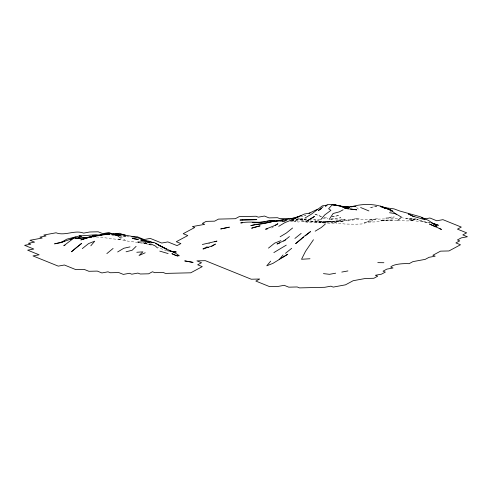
<?xml version="1.0" encoding="UTF-8"?>
<svg xmlns="http://www.w3.org/2000/svg" width="492" height="492" viewBox="0 0 492 492"><rect width="100%" height="100%" fill="white"/><g stroke="black" fill="none" stroke-linecap="round" stroke-linejoin="round"><path stroke-width="0.37" stroke-dasharray="2.46 1.84" d="M271.67 228.097L273.54 226.787M208.454 243.897L209.875 243.429M300.797 216.701L305.76 215.219L303.429 215.33M283.121 220.933L287.377 220.398M320.108 219.309L309.64 219.881M322.832 218.805L328.029 218.46M397.567 218.553L354.068 219.807L347.936 220.939C342.746 217.759 336.577 219.967 331.091 218.393M284.653 220.896L287.476 220.398M291.233 220.939C296.282 220.244 301.664 218.694 306.707 219.733M376.651 206.369L369.59 207.618L376.89 206.302M332.155 216.701L339.431 215.453L330.962 216.954M330.71 219.414L340.808 217.667L338.471 218.042M330.587 219.444L332.34 219.168M296.338 219.038L302.463 218.171L298.632 218.147M290.329 221.695L295.963 221.093L292.205 220.68L305.317 219.309L299.216 219.567L306.854 220.158M284.413 221.498L279.813 221.671M284.401 221.523L279.862 221.517M142.975 242.47L146.044 242.371M295.852 219.229L307.34 218.952M285.495 220.244L287.033 220.207M416.121 218.331L404.633 218.608L402.339 217.679M306.682 221.824L344.154 221.431L308.207 221.855M396.983 220.232L380.193 220.348L393.274 219.992L381.072 220.275L384.849 220.195L376.374 221.849L367.942 222.169L361.792 223.971L355.685 224.223L344.947 224.044L326.743 221.455L320.649 221.394L314.597 219.881L322.943 222.384M146.548 242.316L145.22 242.341L148.012 242.784M325.833 222.347L313.656 221.88L309.628 220.785M296.184 219.481L301.534 219.629M431.521 222.71L425.439 222.427L417.111 219.358L423.138 221.498L429.43 222.409M279.874 221.541L284.456 221.812M151.8 245.016L143.436 243.103L147.188 243.854L138.799 242.704M96.26 236.984C104.698 237.298 112.76 239.395 121.186 239.463L117.428 238.964L125.792 240.84L136.819 242.31M397.813 220.041L405.439 220.957L413.864 220.76L410.107 220.342L429.202 222.562M283.515 220.797L286.313 221.166M324.037 217.372L326.294 217.698L324.277 217.206M148.713 242.888L150.109 243.109M120.669 235.822L122.17 236.068M119.113 235.588L126.788 237.015L122.828 236.203M292.875 220.834L298.257 222.021L304.388 220.896L300.63 220.484L304.806 221.615M150.404 244.696L143.436 243.103L150.835 245.01M321.583 216.554L314.222 213.891L321.842 216.886M166.727 250.871L158.215 247.581M305.501 221.806L308.982 222.753L331.368 222.181L339.806 221.548L359.08 218.177L343.607 220.791L326.743 221.455L330.513 221.474L336.559 223.079C327.77 223.319 318.681 223.214 310.181 220.81M126.838 236.154L128.806 236.953M389.873 210.822L391.669 212.027M120.392 236.277L125.792 240.84M356.694 207.446L358.785 209.487M370.304 221.105L364.16 222.581L372.641 220.736L370.304 221.105M330.513 221.474L322.051 222.716L330.513 221.474M342.186 219.881L336.054 221.006L344.523 219.512L342.186 219.881M377.352 218.694L368.883 220.195L377.352 218.694M391.921 216.997L385.789 218.122L394.246 216.99L391.921 216.997M411.57 219.832L409.239 219.942L417.665 219.739L411.57 219.832M412.481 218.805L406.386 218.632L414.774 219.733L412.481 218.805"/><path stroke-width="0.74" d="M329.185 219.45L333.139 213.497L339.289 211.855L343.127 209.795M313.459 239.733L305.557 251.271L301.534 259.259L309.972 258.755M90.817 245.815L94.735 241.166L88.56 243.589L82.305 248.614M270.686 261.147L266.769 265.803L272.937 263.374L287.74 254.253L281.529 257.98M279.155 259.647L283.072 254.997M320.753 219.653L324.671 214.998L330.913 210.348L328.644 208.725L332.549 204.395L340.04 205.951L348.373 208.743L347.217 208.713M136.106 246.357L132.213 250.213L126.069 251.799M325.507 206.48L327.9 204.358L332.549 204.395M268.46 248.116L274.714 243.091L280.883 240.668M325.267 224.106L321.387 227.458L315.175 231.185M397.653 220.514L401.527 217.157L395.543 213.669L389.473 212.704M106.844 253.608L113.105 248.442M302.451 238.153L303.601 237.218M305.329 235.816L310.513 231.603L304.271 236.234L295.618 243.651L301.873 238.62M292.592 228.005L286.344 233.03L280.126 236.757M325.772 205.896L326.996 205.121L322.328 205.865L311.319 214.229L305.101 217.956M283.749 241.135L289.431 236.566M294.905 238.435L301.159 233.411M285.446 253.325L291.701 248.3M323.176 206.745L318.41 210.521L321.473 208.59M78.603 237.857L80.018 237.661L73.911 238.011L63.8 245.742L65.079 245.053M275.409 225.471L277.9 223.725L274.069 225.779L265.539 229.229L267.58 228.854M211.695 246.32L215.422 244.081L211.591 246.135L203.079 248.934L206.917 246.879L208.639 247.574M278.7 226.338L284.911 222.612L294.511 218.835M273.847 252.587L286.27 245.133M117.643 251.953L123.855 248.251L129.993 246.886M73.911 238.011L63.044 241.83L54.557 243.847L60.688 242.679L66.9 239.124L79.187 236.006L96.069 234.739L100.042 235.213M70.571 239.389L75.387 237.07L71.555 238.817L72.97 238.626M291.086 220.182L304.345 214.045L309.991 213.048M309.019 213.3L317.568 209.205M285.557 239.924L277.008 244.02L279.751 242.943M145.201 252.771L139.021 255.508L142.908 251.849L136.801 252.267M301.098 215.441L294.917 218.128L298.742 216.591L290.249 218.872M60.688 242.679L64.507 241.185M350.741 206.941C364.658 202.778 379.596 203.737 392.419 211.025L384.111 207.587L380.747 206.769M214.838 241.8L216.966 241.098L202.341 244.506M107.92 234.469L109.335 234.143M263.78 223.614L271.553 221.843L256.467 224.598M88.443 237.464L105.399 233.829L109.464 233.958M115.534 233.995L119.624 233.239L124.212 235.096M287.033 219.229L276.227 221.099L279.29 221.025M203.079 248.934L205.121 248.558M424.461 219.008L429.916 218.005L436.798 220.785L442.929 219.66L461.299 227.083L457.462 229.137L466.644 232.845L462.806 234.899L467.4 236.757L461.268 237.882L457.431 239.942L459.731 240.865L455.893 242.925L460.481 244.776L448.975 250.945L440.549 251.148L432.88 255.256L435.174 256.184L429.042 257.31L425.205 259.37L412.942 261.621L409.11 263.681A17.78 5.018 1.8 0 0 390.716 267.064L393.01 267.992L386.878 269.118L383.04 271.172L385.341 272.101L381.503 274.155L375.371 275.286L377.665 276.215L373.834 278.269L365.402 278.472L353.139 280.723L345.47 284.837L333.207 287.094L330.913 286.166L324.781 287.291L299.499 287.894L297.205 286.965L288.773 287.168L284.185 285.311L278.054 286.442L269.628 286.639L255.852 281.073L259.69 279.019L251.258 279.222L205.348 260.668L196.917 260.871L201.511 262.722L197.673 264.776L202.267 266.633L190.761 272.802L165.478 273.404L163.184 272.476L154.759 272.673L152.459 271.75L148.627 273.804L140.195 274.001L137.901 273.078L131.77 274.204L129.476 273.275L123.344 274.407L118.75 272.55L110.325 272.746L108.031 271.824L101.899 272.949L97.305 271.092L88.88 271.295L84.286 269.438L75.86 269.641L64.384 265.003L58.253 266.129L33.001 255.926L39.132 254.801L27.65 250.164L33.782 249.032L24.6 245.323L30.732 244.192L28.438 243.269L34.569 242.138L29.975 240.287L42.238 238.03L39.944 237.101L46.076 235.975L43.776 235.047L56.039 232.79C64.882 236.283 74.778 229.616 83.615 233.116L89.747 231.99L98.179 231.787L102.766 233.645L108.898 232.513L112.342 233.903M335.661 273.189L329.529 274.315L323.453 273.626M341.792 272.064L347.918 270.932M272.285 221.154L275.348 221.086L283.816 219.586M255.059 224.844L250.822 225.594L255.508 224.42L262.316 223.835M285.575 219.61L294.044 218.116M266.922 221.283L269.259 220.914L275.348 221.086M75.079 238.337L76.494 238.14M91.703 237.033L76.217 238.503L87.76 237.538M93.111 236.867L94.519 236.713M109.279 234.057C100.921 234.395 92.97 237.206 84.661 237.876L96.924 235.557L92.262 235.926L97.89 235.502M104.722 234.702L100.14 235.114C108.474 233.306 117.047 233.577 125.405 235.09M351.331 206.781L355.993 206.363L342.998 206.437M148.338 242.298L149.875 242.248L147.213 242.304M242.261 222.876L240.729 222.913C248.774 221.197 257.113 222.827 265.299 222.027M252.224 222.636C260.293 223.46 268.085 219.555 276.055 221.142M131.868 236.88L137.231 236.75L144.119 239.536L150.251 238.405L161.727 243.042L167.858 241.916L177.046 245.625L180.878 243.571L176.29 241.713L187.796 235.551L183.202 233.694L194.709 227.525L192.415 226.597L204.678 224.346L202.384 223.417L206.216 221.363L214.647 221.16L218.479 219.106L235.336 218.706L239.173 216.646L256.024 216.246L258.318 217.175L264.45 216.049L269.044 217.901L277.47 217.704L279.763 218.626L288.195 218.43L289.917 219.125M377.782 262.636L383.877 262.722M115.589 235.145L120.171 235.625L111.776 234.739L113.301 234.905M332.414 204.746L349.861 207.489L342.875 206.572M81.444 236.135L79.187 236.006L81.211 236.388M332.481 204.789L336.294 205.152L334.972 205.023M332.321 204.77L333.65 204.9M170.933 251.467L176.277 252.002L170.207 251.049M139.187 242.279L137.686 242.125L146.124 241.627L154.513 242.611L162.784 247.365L166.493 249.21L158.209 244.862L174.801 252.906M348.373 208.743L344.615 208.307L356.762 209.838L350.47 209.014M120.472 234.973L113.24 234.081C124.654 234.764 136.309 236.326 146.702 241.246M282.008 220.582L280.022 220.342L282.119 220.619M119.316 234.795L115.565 234.253L120.116 234.924M335.15 205.225L340.04 205.951L343.379 207.464M167.329 250.705L173.393 251.732L179.359 255.797L175.601 255.342L171.886 253.675L177.895 256.27M144.685 240.834L140.644 240.004L149.027 241.154L153.19 242.679M382.93 207.519L386.404 208.516L384.111 207.587L393.938 208.86L399.965 211.068L420.396 216.775L428.698 220.533L436.939 226.295L432.388 223.153L438.415 225.281L431.256 222.821M159.771 251.111L168.116 253.565M422.093 218.048L424.104 218.682L421.81 217.753M155.275 243.435L157.354 244.198L160.195 246.172M424.953 219.746L412.874 216.185L408.292 213.897L414.03 216.8M439.196 228.491L441.49 229.42L429.467 224.014L435.475 226.781M360.605 207.507L368.92 210.939M150.7 243.909L155.287 245.957L157.545 247.956M385.224 208.417L380.384 206.179L391.005 210.109L396.355 214.475M116.419 234.967L120.964 238.214M75.338 248.429L71.463 251.787L81.592 243.405L75.338 248.429M308.238 220.195L305.858 221.867L314.45 216.468L308.238 220.195M83.173 239.124L80.823 239.93L89.329 237.273L83.173 239.124M253.97 227.402L251.621 228.208L260.114 225.84L253.97 227.402M229.284 227.175L220.81 228.934L229.284 227.175M242.273 219.93L239.942 220.041L256.799 219.641L242.273 219.93M187.04 261.283L184.728 260.914L193.098 262.402L187.04 261.283M134.587 238.804L132.274 238.392L138.332 239.518L134.587 238.804"/></g></svg>
